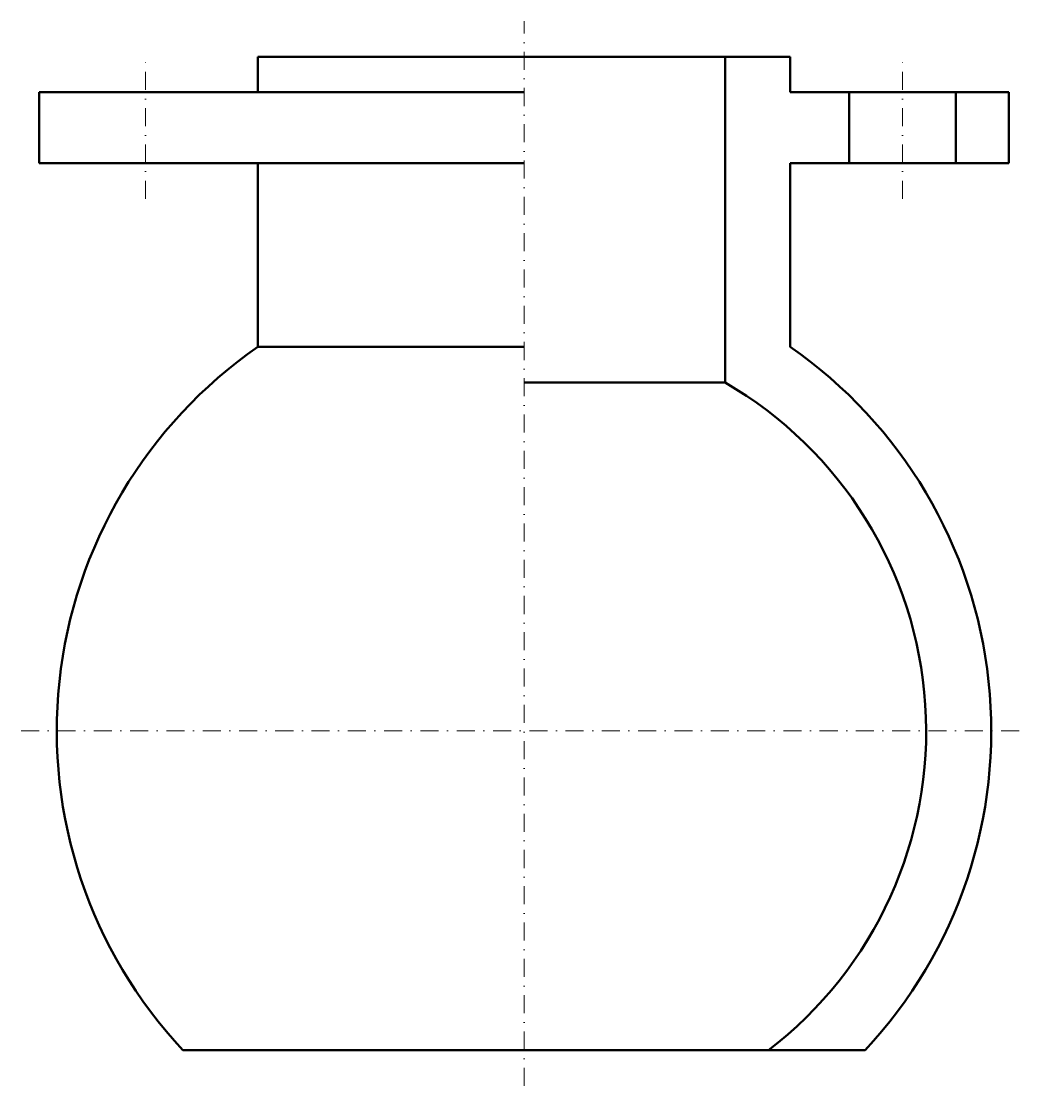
# Model space of a CAD drawing. Header units: millimetres. Extents: x 5774 to 12351, y 222 to 1276.
# Drawn here: x 8426.2 to 8851.2, y 790.8 to 1240.8 of the extents above; entities that cross this region are included whole.
import ezdxf

# ---------------------------------------------------------------- set-up
doc = ezdxf.new("R2010")
doc.units = ezdxf.units.MM
doc.header["$LTSCALE"] = 0.3
doc.linetypes.add('DASHDOTX2', pattern=[50.8, 25.4, -12.7, 0, -12.7])
doc.layers.add('Contorno', color=5, linetype='Continuous', lineweight=50)
doc.layers.add('Linha de Centro', color=46, linetype='DASHDOTX2', lineweight=9)

msp = doc.modelspace()

# ---------------------------------------------------------------- linework, layer by layer
at = {"layer": 'Contorno'}
for p, q in [((8638.73, 1225.798), (8526.23, 1225.798)), ((8526.23, 1210.798), (8526.23, 1225.798)), ((8638.73, 1225.798), (8751.23, 1225.798)), ((8723.73, 1088.022), (8723.73, 1225.798)), ((8751.23, 1210.798), (8751.23, 1225.798)), ((8638.73, 1210.798), (8433.73, 1210.798)), ((8433.73, 1180.798), (8433.73, 1210.798)), ((8751.23, 1210.798), (8843.73, 1210.798)), ((8776.23, 1180.798), (8776.23, 1210.798)), ((8821.23, 1180.798), (8821.23, 1210.798)), ((8843.73, 1180.798), (8843.73, 1210.798)), ((8638.73, 1180.798), (8433.73, 1180.798)), ((8526.23, 1103.125), (8526.23, 1180.798)), ((8751.23, 1180.798), (8843.73, 1180.798)), ((8751.23, 1103.125), (8751.23, 1180.798)), ((8526.23, 1103.125), (8638.73, 1103.125)), ((8723.73, 1088.022), (8638.73, 1088.022)), ((8638.73, 805.798), (8494.572, 805.798)), ((8638.73, 805.798), (8782.887, 805.798))]:
    msp.add_line(p, q, dxfattribs=at)
for radius, start, end in [(197.5, 124.72375, 223.12123), (197.5, 316.87877, 55.27625), (170, 307.42801, 60)]:
    msp.add_arc((8638.73, 940.798), radius, start, end, dxfattribs=at)
at = {"layer": 'Linha de Centro'}
for p, q in [((8638.73, 790.798), (8638.73, 1240.798)), ((8478.73, 1165.798), (8478.73, 1225.798)), ((8798.73, 1165.798), (8798.73, 1225.798)), ((8426.23, 940.798), (8851.23, 940.798))]:
    msp.add_line(p, q, dxfattribs=at)

doc.saveas('drawing.dxf')
